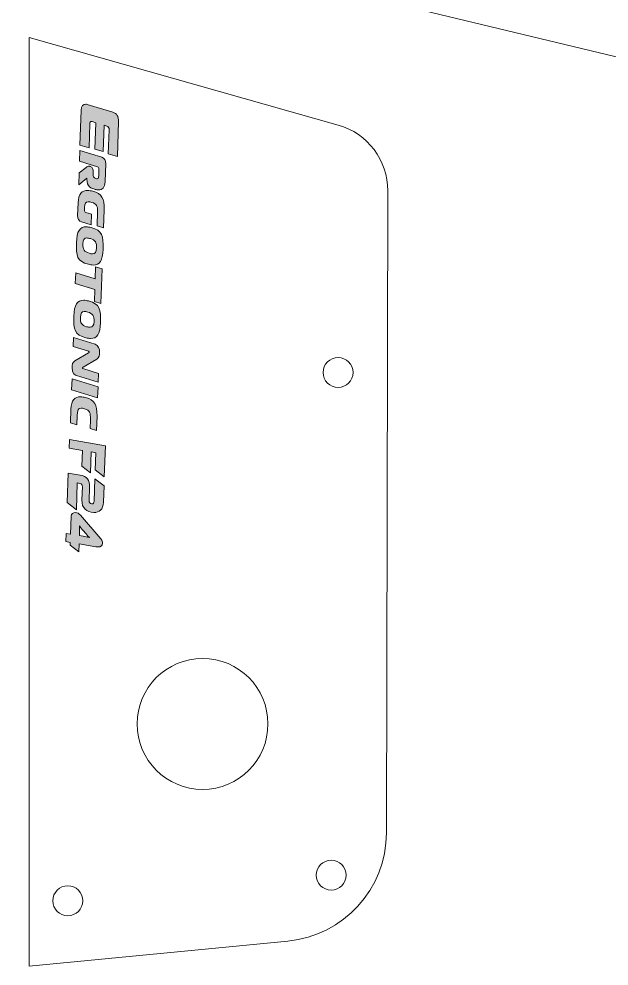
# Model space of a CAD drawing. Header units: millimetres. Extents: x -113 to 313, y -292 to -9.
# Drawn here: x -78.9 to -35.6, y -290 to -220.6 of the extents above; entities that cross this region are included whole.
import ezdxf

# ---------------------------------------------------------------- set-up
doc = ezdxf.new("R2010")
doc.units = ezdxf.units.MM
doc.header["$MEASUREMENT"] = 0
for name, color, linetype, lineweight in [('カット1(R255G0B0)', 7, 'Continuous', 0), ('カット2(R0G0B255)', 7, 'Continuous', 0), ('彫刻', 7, 'Continuous', 0)]:
    doc.layers.add(name, color=color, linetype=linetype, lineweight=lineweight)

msp = doc.modelspace()

# ---------------------------------------------------------------- hatches: boundary and pattern name
at = {"layer": '彫刻', "transparency": 33554687}
h = msp.add_hatch(color=7, dxfattribs=at)
h.dxf.hatch_style = 2
edge = h.paths.add_edge_path()
edge.add_spline(control_points=[(-72.332, -230.443), (-72.332, -230.443), (-72.272, -228.696), (-72.272, -228.696), (-72.266, -228.544), (-72.319, -228.456), (-72.437, -228.422), (-72.437, -228.422), (-72.641, -228.359), (-72.641, -228.359), (-72.641, -228.359), (-72.707, -230.288), (-72.707, -230.288), (-72.707, -230.288), (-73.311, -230.1), (-73.311, -230.1), (-73.311, -230.1), (-73.245, -228.172), (-73.245, -228.172), (-73.245, -228.172), (-73.504, -228.092), (-73.504, -228.092), (-73.527, -228.086), (-73.547, -228.08), (-73.567, -228.08), (-73.642, -228.077), (-73.68, -228.136), (-73.684, -228.258), (-73.684, -228.258), (-73.745, -230.025), (-73.745, -230.025), (-73.745, -230.025), (-74.412, -229.82), (-74.412, -229.82), (-74.412, -229.82), (-74.323, -227.245), (-74.323, -227.245), (-74.313, -226.947), (-74.165, -226.8), (-73.979, -226.807), (-73.943, -226.808), (-73.908, -226.814), (-73.872, -226.825), (-73.872, -226.825), (-71.989, -227.406), (-71.989, -227.406), (-71.715, -227.491), (-71.563, -227.689), (-71.577, -228.093), (-71.577, -228.093), (-71.665, -230.648), (-71.665, -230.648), (-71.665, -230.648), (-72.332, -230.443), (-72.332, -230.443)], knot_values=[0, 0, 0, 0, 1, 1, 1, 2, 2, 2, 3, 3, 3, 4, 4, 4, 5, 5, 5, 6, 6, 6, 7, 7, 7, 8, 8, 8, 9, 9, 9, 10, 10, 10, 11, 11, 11, 12, 12, 12, 13, 13, 13, 14, 14, 14, 15, 15, 15, 16, 16, 16, 17, 17, 17, 18, 18, 18, 18], degree=3, periodic=0)
h = msp.add_hatch(color=7, dxfattribs=at)
h.dxf.hatch_style = 2
edge = h.paths.add_edge_path()
edge.add_spline(control_points=[(-72.807, -230.704), (-72.616, -230.763), (-72.512, -230.935), (-72.52, -231.181), (-72.52, -231.181), (-72.565, -232.496), (-72.565, -232.496), (-72.581, -232.941), (-72.774, -233.11), (-73.057, -233.1), (-73.132, -233.098), (-73.211, -233.088), (-73.296, -233.064), (-73.569, -232.988), (-73.92, -232.874), (-73.901, -232.313), (-73.901, -232.313), (-73.898, -232.243), (-73.898, -232.243), (-73.898, -232.243), (-73.909, -232.239), (-73.909, -232.239), (-73.909, -232.239), (-74.502, -232.727), (-74.502, -232.727), (-74.502, -232.727), (-74.471, -231.844), (-74.471, -231.844), (-74.471, -231.844), (-73.956, -231.454), (-73.956, -231.454), (-73.866, -231.387), (-73.834, -231.353), (-73.746, -231.356), (-73.727, -231.356), (-73.711, -231.361), (-73.692, -231.365), (-73.692, -231.365), (-73.651, -231.377), (-73.651, -231.377), (-73.487, -231.428), (-73.44, -231.588), (-73.448, -231.798), (-73.448, -231.798), (-73.452, -231.917), (-73.452, -231.917), (-73.459, -232.128), (-73.41, -232.214), (-73.246, -232.265), (-73.214, -232.277), (-73.183, -232.281), (-73.159, -232.282), (-73.065, -232.285), (-73.035, -232.216), (-73.029, -232.048), (-73.029, -232.048), (-73.014, -231.595), (-73.014, -231.595), (-73.01, -231.49), (-73.047, -231.429), (-73.128, -231.405), (-73.128, -231.405), (-74.442, -230.998), (-74.442, -230.998), (-74.442, -230.998), (-74.415, -230.206), (-74.415, -230.206), (-74.415, -230.206), (-72.807, -230.704), (-72.807, -230.704)], knot_values=[0, 0, 0, 0, 1, 1, 1, 2, 2, 2, 3, 3, 3, 4, 4, 4, 5, 5, 5, 6, 6, 6, 7, 7, 7, 8, 8, 8, 9, 9, 9, 10, 10, 10, 11, 11, 11, 12, 12, 12, 13, 13, 13, 14, 14, 14, 15, 15, 15, 16, 16, 16, 17, 17, 17, 18, 18, 18, 19, 19, 19, 20, 20, 20, 21, 21, 21, 22, 22, 22, 23, 23, 23, 23], degree=3, periodic=0)
h = msp.add_hatch(color=7, dxfattribs=at)
h.dxf.hatch_style = 2
edge = h.paths.add_edge_path()
edge.add_spline(control_points=[(-73.12, -234.686), (-73.107, -234.3), (-73.173, -234.129), (-73.554, -234.014), (-73.644, -233.986), (-73.746, -233.969), (-73.806, -233.967), (-74.007, -233.96), (-74.07, -234.095), (-74.08, -234.389), (-74.08, -234.389), (-74.086, -234.557), (-74.086, -234.557), (-74.089, -234.663), (-74.053, -234.724), (-73.971, -234.751), (-73.971, -234.751), (-73.557, -234.878), (-73.557, -234.878), (-73.557, -234.878), (-73.584, -235.67), (-73.584, -235.67), (-73.584, -235.67), (-74.293, -235.453), (-74.293, -235.453), (-74.484, -235.394), (-74.588, -235.218), (-74.579, -234.972), (-74.579, -234.972), (-74.547, -234.046), (-74.547, -234.046), (-74.525, -233.401), (-74.27, -233.129), (-73.836, -233.144), (-73.726, -233.148), (-73.602, -233.166), (-73.471, -233.202), (-72.814, -233.383), (-72.607, -233.688), (-72.637, -234.565), (-72.637, -234.565), (-72.683, -235.891), (-72.683, -235.891), (-72.683, -235.891), (-73.157, -235.745), (-73.157, -235.745), (-73.157, -235.745), (-73.12, -234.686), (-73.12, -234.686)], knot_values=[0, 0, 0, 0, 1, 1, 1, 2, 2, 2, 3, 3, 3, 4, 4, 4, 5, 5, 5, 6, 6, 6, 7, 7, 7, 8, 8, 8, 9, 9, 9, 10, 10, 10, 11, 11, 11, 12, 12, 12, 13, 13, 13, 14, 14, 14, 15, 15, 15, 16, 16, 16, 16], degree=3, periodic=0)
h = msp.add_hatch(color=7, dxfattribs=at)
h.dxf.hatch_style = 2
edge = h.paths.add_edge_path()
edge.add_spline(control_points=[(-73.904, -236.629), (-74.096, -236.622), (-74.184, -236.777), (-74.194, -237.058), (-74.209, -237.479), (-74.093, -237.637), (-73.739, -237.748), (-73.651, -237.775), (-73.547, -237.789), (-73.484, -237.792), (-73.291, -237.798), (-73.201, -237.647), (-73.191, -237.366), (-73.176, -236.945), (-73.292, -236.783), (-73.646, -236.676), (-73.736, -236.649), (-73.84, -236.631), (-73.904, -236.629)], knot_values=[0, 0, 0, 0, 1, 1, 1, 2, 2, 2, 3, 3, 3, 4, 4, 4, 5, 5, 5, 6, 6, 6, 6], degree=3, periodic=0)
edge = h.paths.add_edge_path()
edge.add_spline(control_points=[(-73.446, -238.611), (-73.562, -238.607), (-73.644, -238.597), (-73.794, -238.561), (-74.622, -238.356), (-74.704, -237.95), (-74.67, -236.968), (-74.642, -236.143), (-74.434, -235.792), (-73.942, -235.809), (-73.826, -235.813), (-73.741, -235.827), (-73.591, -235.863), (-72.763, -236.068), (-72.681, -236.474), (-72.715, -237.457), (-72.743, -238.281), (-72.951, -238.628), (-73.446, -238.611)], knot_values=[0, 0, 0, 0, 1, 1, 1, 2, 2, 2, 3, 3, 3, 4, 4, 4, 5, 5, 5, 6, 6, 6, 6], degree=3, periodic=0)
h = msp.add_hatch(color=7, dxfattribs=at)
h.dxf.hatch_style = 2
edge = h.paths.add_edge_path()
edge.add_spline(control_points=[(-74.725, -239.182), (-74.725, -239.182), (-73.291, -239.625), (-73.291, -239.625), (-73.291, -239.625), (-73.261, -238.748), (-73.261, -238.748), (-73.261, -238.748), (-72.786, -238.894), (-72.786, -238.894), (-72.786, -238.894), (-72.874, -241.44), (-72.874, -241.44), (-72.874, -241.44), (-73.349, -241.294), (-73.349, -241.294), (-73.349, -241.294), (-73.318, -240.417), (-73.318, -240.417), (-73.318, -240.417), (-74.752, -239.974), (-74.752, -239.974), (-74.752, -239.974), (-74.725, -239.182), (-74.725, -239.182)], knot_values=[0, 0, 0, 0, 1, 1, 1, 2, 2, 2, 3, 3, 3, 4, 4, 4, 5, 5, 5, 6, 6, 6, 7, 7, 7, 8, 8, 8, 8], degree=3, periodic=0)
h = msp.add_hatch(color=7, dxfattribs=at)
h.dxf.hatch_style = 2
edge = h.paths.add_edge_path()
edge.add_spline(control_points=[(-74.09, -242.017), (-74.282, -242.01), (-74.37, -242.165), (-74.38, -242.446), (-74.395, -242.866), (-74.279, -243.025), (-73.925, -243.136), (-73.837, -243.163), (-73.733, -243.177), (-73.67, -243.179), (-73.477, -243.186), (-73.387, -243.035), (-73.377, -242.754), (-73.362, -242.333), (-73.478, -242.171), (-73.833, -242.064), (-73.923, -242.036), (-74.027, -242.019), (-74.09, -242.017)], knot_values=[0, 0, 0, 0, 1, 1, 1, 2, 2, 2, 3, 3, 3, 4, 4, 4, 5, 5, 5, 6, 6, 6, 6], degree=3, periodic=0)
edge = h.paths.add_edge_path()
edge.add_spline(control_points=[(-73.632, -243.999), (-73.748, -243.995), (-73.83, -243.985), (-73.98, -243.948), (-74.808, -243.744), (-74.89, -243.337), (-74.856, -242.355), (-74.828, -241.531), (-74.62, -241.18), (-74.128, -241.197), (-74.012, -241.201), (-73.927, -241.215), (-73.777, -241.251), (-72.949, -241.455), (-72.867, -241.862), (-72.901, -242.844), (-72.929, -243.669), (-73.137, -244.016), (-73.632, -243.999)], knot_values=[0, 0, 0, 0, 1, 1, 1, 2, 2, 2, 3, 3, 3, 4, 4, 4, 5, 5, 5, 6, 6, 6, 6], degree=3, periodic=0)
h = msp.add_hatch(color=7, dxfattribs=at)
h.dxf.hatch_style = 2
edge = h.paths.add_edge_path()
edge.add_spline(control_points=[(-74.663, -246.717), (-74.733, -246.693), (-75.004, -246.617), (-74.986, -246.116), (-74.98, -245.93), (-74.957, -245.741), (-74.78, -245.638), (-74.78, -245.638), (-73.776, -245.051), (-73.776, -245.051), (-73.756, -245.041), (-73.728, -245.025), (-73.727, -245), (-73.727, -244.99), (-73.726, -244.951), (-73.78, -244.935), (-73.78, -244.935), (-74.911, -244.584), (-74.911, -244.584), (-74.911, -244.584), (-74.889, -243.938), (-74.889, -243.938), (-74.889, -243.938), (-73.297, -244.429), (-73.297, -244.429), (-73.046, -244.507), (-72.967, -244.767), (-72.977, -245.051), (-72.981, -245.18), (-72.998, -245.412), (-73.172, -245.514), (-73.172, -245.514), (-74.184, -246.105), (-74.184, -246.105), (-74.204, -246.118), (-74.232, -246.131), (-74.233, -246.159), (-74.234, -246.198), (-74.204, -246.206), (-74.188, -246.21), (-74.188, -246.21), (-73.051, -246.562), (-73.051, -246.562), (-73.051, -246.562), (-73.074, -247.207), (-73.074, -247.207), (-73.074, -247.207), (-74.663, -246.717), (-74.663, -246.717)], knot_values=[0, 0, 0, 0, 1, 1, 1, 2, 2, 2, 3, 3, 3, 4, 4, 4, 5, 5, 5, 6, 6, 6, 7, 7, 7, 8, 8, 8, 9, 9, 9, 10, 10, 10, 11, 11, 11, 12, 12, 12, 13, 13, 13, 14, 14, 14, 15, 15, 15, 16, 16, 16, 16], degree=3, periodic=0)
h = msp.add_hatch(color=7, dxfattribs=at)
h.dxf.hatch_style = 2
edge = h.paths.add_edge_path()
edge.add_spline(control_points=[(-74.994, -246.969), (-74.994, -246.969), (-73.086, -247.558), (-73.086, -247.558), (-73.086, -247.558), (-73.113, -248.351), (-73.113, -248.351), (-73.113, -248.351), (-75.021, -247.762), (-75.021, -247.762), (-75.021, -247.762), (-74.994, -246.969), (-74.994, -246.969)], knot_values=[0, 0, 0, 0, 1, 1, 1, 2, 2, 2, 3, 3, 3, 4, 4, 4, 4], degree=3, periodic=0)
h = msp.add_hatch(color=7, dxfattribs=at)
h.dxf.hatch_style = 2
edge = h.paths.add_edge_path()
edge.add_spline(control_points=[(-75.07, -249.186), (-75.048, -248.54), (-74.793, -248.268), (-74.359, -248.283), (-74.249, -248.287), (-74.125, -248.305), (-73.994, -248.341), (-73.337, -248.522), (-73.13, -248.828), (-73.16, -249.705), (-73.16, -249.705), (-73.196, -250.743), (-73.196, -250.743), (-73.196, -250.743), (-73.67, -250.597), (-73.67, -250.597), (-73.67, -250.597), (-73.648, -249.965), (-73.648, -249.965), (-73.63, -249.439), (-73.669, -249.28), (-74.077, -249.153), (-74.17, -249.125), (-74.271, -249.108), (-74.332, -249.106), (-74.544, -249.098), (-74.594, -249.262), (-74.608, -249.669), (-74.608, -249.669), (-74.631, -250.335), (-74.631, -250.335), (-74.631, -250.335), (-75.105, -250.189), (-75.105, -250.189), (-75.105, -250.189), (-75.07, -249.186), (-75.07, -249.186)], knot_values=[0, 0, 0, 0, 1, 1, 1, 2, 2, 2, 3, 3, 3, 4, 4, 4, 5, 5, 5, 6, 6, 6, 7, 7, 7, 8, 8, 8, 9, 9, 9, 10, 10, 10, 11, 11, 11, 12, 12, 12, 12], degree=3, periodic=0)
h = msp.add_hatch(color=7, dxfattribs=at)
h.dxf.hatch_style = 2
edge = h.paths.add_edge_path()
edge.add_spline(control_points=[(-72.622, -254.156), (-72.622, -254.156), (-73.294, -253.632), (-73.294, -253.632), (-73.294, -253.632), (-73.251, -252.384), (-73.251, -252.384), (-73.251, -252.384), (-73.594, -252.326), (-73.594, -252.326), (-73.594, -252.326), (-73.647, -253.864), (-73.647, -253.864), (-73.647, -253.864), (-74.276, -253.372), (-74.276, -253.372), (-74.276, -253.372), (-74.236, -252.216), (-74.236, -252.216), (-74.236, -252.216), (-75.202, -252.051), (-75.202, -252.051), (-75.202, -252.051), (-75.18, -251.416), (-75.18, -251.416), (-75.18, -251.416), (-72.543, -251.871), (-72.543, -251.871), (-72.543, -251.871), (-72.622, -254.156), (-72.622, -254.156)], knot_values=[0, 0, 0, 0, 1, 1, 1, 2, 2, 2, 3, 3, 3, 4, 4, 4, 5, 5, 5, 6, 6, 6, 7, 7, 7, 8, 8, 8, 9, 9, 9, 10, 10, 10, 10], degree=3, periodic=0)
h = msp.add_hatch(color=7, dxfattribs=at)
h.dxf.hatch_style = 2
edge = h.paths.add_edge_path()
edge.add_spline(control_points=[(-72.645, -254.815), (-72.645, -254.815), (-72.686, -256.011), (-72.686, -256.011), (-72.705, -256.557), (-72.982, -256.777), (-73.398, -256.762), (-73.921, -256.744), (-74.287, -256.451), (-74.266, -255.85), (-74.266, -255.85), (-74.233, -254.879), (-74.233, -254.879), (-74.228, -254.733), (-74.28, -254.652), (-74.415, -254.632), (-74.415, -254.632), (-74.608, -254.598), (-74.608, -254.598), (-74.608, -254.598), (-74.676, -256.569), (-74.676, -256.569), (-74.676, -256.569), (-75.34, -256.045), (-75.34, -256.045), (-75.34, -256.045), (-75.265, -253.872), (-75.265, -253.872), (-75.265, -253.872), (-74.401, -254.021), (-74.401, -254.021), (-73.921, -254.105), (-73.689, -254.409), (-73.707, -254.91), (-73.707, -254.91), (-73.74, -255.88), (-73.74, -255.88), (-73.746, -256.051), (-73.689, -256.126), (-73.531, -256.132), (-73.42, -256.136), (-73.378, -256.073), (-73.373, -255.942), (-73.373, -255.942), (-73.316, -254.291), (-73.316, -254.291), (-73.316, -254.291), (-72.645, -254.815), (-72.645, -254.815)], knot_values=[0, 0, 0, 0, 1, 1, 1, 2, 2, 2, 3, 3, 3, 4, 4, 4, 5, 5, 5, 6, 6, 6, 7, 7, 7, 8, 8, 8, 9, 9, 9, 10, 10, 10, 11, 11, 11, 12, 12, 12, 13, 13, 13, 14, 14, 14, 15, 15, 15, 16, 16, 16, 16], degree=3, periodic=0)
h = msp.add_hatch(color=7, dxfattribs=at)
h.dxf.hatch_style = 2
edge = h.paths.add_edge_path()
edge.add_spline(control_points=[(-74.062, -258.536), (-73.904, -258.563), (-73.81, -258.581), (-73.719, -258.603), (-73.784, -258.543), (-73.861, -258.457), (-73.964, -258.338), (-73.964, -258.338), (-74.189, -258.073), (-74.189, -258.073), (-74.303, -257.941), (-74.387, -257.84), (-74.447, -257.756), (-74.438, -257.839), (-74.438, -257.952), (-74.443, -258.101), (-74.443, -258.101), (-74.456, -258.467), (-74.456, -258.467), (-74.456, -258.467), (-74.062, -258.536), (-74.062, -258.536)], knot_values=[0, 0, 0, 0, 1, 1, 1, 2, 2, 2, 3, 3, 3, 4, 4, 4, 5, 5, 5, 6, 6, 6, 7, 7, 7, 7], degree=3, periodic=0)
edge = h.paths.add_edge_path()
edge.add_spline(control_points=[(-75.056, -257.026), (-75.05, -256.858), (-74.905, -256.772), (-74.739, -256.778), (-74.62, -256.782), (-74.487, -256.838), (-74.372, -256.967), (-74.372, -256.967), (-72.878, -258.705), (-72.878, -258.705), (-72.775, -258.825), (-72.744, -258.945), (-72.746, -259.018), (-72.752, -259.177), (-72.863, -259.301), (-73.12, -259.292), (-73.164, -259.291), (-73.208, -259.286), (-73.251, -259.279), (-73.251, -259.279), (-74.477, -259.068), (-74.477, -259.068), (-74.477, -259.068), (-74.497, -259.654), (-74.497, -259.654), (-74.497, -259.654), (-75.13, -259.174), (-75.13, -259.174), (-75.13, -259.174), (-75.123, -258.961), (-75.123, -258.961), (-75.123, -258.961), (-75.438, -258.907), (-75.438, -258.907), (-75.438, -258.907), (-75.418, -258.303), (-75.418, -258.303), (-75.418, -258.303), (-75.102, -258.356), (-75.102, -258.356), (-75.102, -258.356), (-75.056, -257.026), (-75.056, -257.026)], knot_values=[0, 0, 0, 0, 1, 1, 1, 2, 2, 2, 3, 3, 3, 4, 4, 4, 5, 5, 5, 6, 6, 6, 7, 7, 7, 8, 8, 8, 9, 9, 9, 10, 10, 10, 11, 11, 11, 12, 12, 12, 13, 13, 13, 14, 14, 14, 14], degree=3, periodic=0)

# ---------------------------------------------------------------- linework, layer by layer
at = {"layer": 'カット1(R255G0B0)', "color": 1, "lineweight": 0}
for centre, radius in [((-55.469, -246.496), 1.1), ((-65.413, -272.28), 4.8), ((-55.974, -283.376), 1.1), ((-75.303, -285.254), 1.1)]:
    msp.add_circle(centre, radius, dxfattribs=at)
at = {"layer": 'カット2(R0G0B255)', "color": 5, "lineweight": 0}
for points, knots in [([(-110.142, -197.875), (-110.142, -197.875), (-103.709, -151.222), (-103.709, -151.222), (-103.403, -149.001), (-101.656, -147.256), (-99.434, -146.952), (-99.434, -146.952), (3.703, -132.832), (3.703, -132.832), (3.856, -132.811), (4.012, -132.826), (4.159, -132.876), (4.159, -132.876), (12.194, -135.594), (12.194, -135.594), (12.297, -135.628), (12.405, -135.646), (12.514, -135.646), (12.514, -135.646), (42.711, -135.646), (42.711, -135.646), (43.07, -135.646), (43.402, -135.839), (43.58, -136.151), (43.58, -136.151), (56.857, -159.423), (56.857, -159.423), (56.943, -159.574), (56.988, -159.745), (56.988, -159.919), (56.988, -159.919), (56.988, -160.628), (56.988, -160.628), (56.988, -160.628), (56.988, -160.628), (56.988, -160.628), (56.988, -160.628), (56.988, -201.573), (56.988, -201.573), (56.988, -201.663), (56.976, -201.752), (56.953, -201.838), (56.953, -201.838), (45.55, -243.313), (45.55, -243.313), (45.474, -243.587), (45.286, -243.815), (45.032, -243.942), (45.032, -243.942), (43.116, -244.898), (43.116, -244.898), (42.896, -245.008), (42.644, -245.033), (42.407, -244.969), (42.407, -244.969), (6.27, -235.156), (6.27, -235.156), (6.05, -235.097), (5.857, -234.964), (5.723, -234.779), (5.723, -234.779), (4.47, -233.054), (4.47, -233.054), (4.33, -232.862), (4.126, -232.725), (3.894, -232.67), (3.894, -232.67), (-104.084, -206.747), (-104.084, -206.747), (-108.084, -205.786), (-110.704, -201.95), (-110.142, -197.875)], [0, 0, 0, 0, 1, 1, 1, 2, 2, 2, 3, 3, 3, 4, 4, 4, 5, 5, 5, 6, 6, 6, 7, 7, 7, 8, 8, 8, 9, 9, 9, 10, 10, 10, 11, 11, 11, 12, 12, 12, 13, 13, 13, 14, 14, 14, 15, 15, 15, 16, 16, 16, 17, 17, 17, 18, 18, 18, 19, 19, 19, 20, 20, 20, 21, 21, 21, 22, 22, 22, 23, 23, 23, 24, 24, 24, 24]), ([(-78.138, -221.93), (-78.138, -221.93), (-55.456, -228.347), (-55.456, -228.347), (-53.299, -228.957), (-51.812, -230.928), (-51.817, -233.169), (-51.817, -233.169), (-51.924, -280.272), (-51.924, -280.272), (-51.934, -284.386), (-55.062, -287.823), (-59.158, -288.217), (-59.158, -288.217), (-78.138, -290.045), (-78.138, -290.045), (-78.138, -290.045), (-78.138, -221.93), (-78.138, -221.93)], [0, 0, 0, 0, 1, 1, 1, 2, 2, 2, 3, 3, 3, 4, 4, 4, 5, 5, 5, 6, 6, 6, 6])]:
    msp.add_open_spline(points, degree=3, knots=knots, dxfattribs=at)
at = {"layer": '彫刻'}
for points, knots in [([(-72.332, -230.443), (-72.332, -230.443), (-72.272, -228.696), (-72.272, -228.696), (-72.266, -228.544), (-72.319, -228.456), (-72.437, -228.422), (-72.437, -228.422), (-72.641, -228.359), (-72.641, -228.359), (-72.641, -228.359), (-72.707, -230.288), (-72.707, -230.288), (-72.707, -230.288), (-73.311, -230.1), (-73.311, -230.1), (-73.311, -230.1), (-73.245, -228.172), (-73.245, -228.172), (-73.245, -228.172), (-73.504, -228.092), (-73.504, -228.092), (-73.527, -228.086), (-73.547, -228.08), (-73.567, -228.08), (-73.642, -228.077), (-73.68, -228.136), (-73.684, -228.258), (-73.684, -228.258), (-73.745, -230.025), (-73.745, -230.025), (-73.745, -230.025), (-74.412, -229.82), (-74.412, -229.82), (-74.412, -229.82), (-74.323, -227.245), (-74.323, -227.245), (-74.313, -226.947), (-74.165, -226.8), (-73.979, -226.807), (-73.943, -226.808), (-73.908, -226.814), (-73.872, -226.825), (-73.872, -226.825), (-71.989, -227.406), (-71.989, -227.406), (-71.715, -227.491), (-71.563, -227.689), (-71.577, -228.093), (-71.577, -228.093), (-71.665, -230.648), (-71.665, -230.648), (-71.665, -230.648), (-72.332, -230.443), (-72.332, -230.443)], [0, 0, 0, 0, 1, 1, 1, 2, 2, 2, 3, 3, 3, 4, 4, 4, 5, 5, 5, 6, 6, 6, 7, 7, 7, 8, 8, 8, 9, 9, 9, 10, 10, 10, 11, 11, 11, 12, 12, 12, 13, 13, 13, 14, 14, 14, 15, 15, 15, 16, 16, 16, 17, 17, 17, 18, 18, 18, 18]), ([(-72.807, -230.704), (-72.616, -230.763), (-72.512, -230.935), (-72.52, -231.181), (-72.52, -231.181), (-72.565, -232.496), (-72.565, -232.496), (-72.581, -232.941), (-72.774, -233.11), (-73.057, -233.1), (-73.132, -233.098), (-73.211, -233.088), (-73.296, -233.064), (-73.569, -232.988), (-73.92, -232.874), (-73.901, -232.313), (-73.901, -232.313), (-73.898, -232.243), (-73.898, -232.243), (-73.898, -232.243), (-73.909, -232.239), (-73.909, -232.239), (-73.909, -232.239), (-74.502, -232.727), (-74.502, -232.727), (-74.502, -232.727), (-74.471, -231.844), (-74.471, -231.844), (-74.471, -231.844), (-73.956, -231.454), (-73.956, -231.454), (-73.866, -231.387), (-73.834, -231.353), (-73.746, -231.356), (-73.727, -231.356), (-73.711, -231.361), (-73.692, -231.365), (-73.692, -231.365), (-73.651, -231.377), (-73.651, -231.377), (-73.487, -231.428), (-73.44, -231.588), (-73.448, -231.798), (-73.448, -231.798), (-73.452, -231.917), (-73.452, -231.917), (-73.459, -232.128), (-73.41, -232.214), (-73.246, -232.265), (-73.214, -232.277), (-73.183, -232.281), (-73.159, -232.282), (-73.065, -232.285), (-73.035, -232.216), (-73.029, -232.048), (-73.029, -232.048), (-73.014, -231.595), (-73.014, -231.595), (-73.01, -231.49), (-73.047, -231.429), (-73.128, -231.405), (-73.128, -231.405), (-74.442, -230.998), (-74.442, -230.998), (-74.442, -230.998), (-74.415, -230.206), (-74.415, -230.206), (-74.415, -230.206), (-72.807, -230.704), (-72.807, -230.704)], [0, 0, 0, 0, 1, 1, 1, 2, 2, 2, 3, 3, 3, 4, 4, 4, 5, 5, 5, 6, 6, 6, 7, 7, 7, 8, 8, 8, 9, 9, 9, 10, 10, 10, 11, 11, 11, 12, 12, 12, 13, 13, 13, 14, 14, 14, 15, 15, 15, 16, 16, 16, 17, 17, 17, 18, 18, 18, 19, 19, 19, 20, 20, 20, 21, 21, 21, 22, 22, 22, 23, 23, 23, 23]), ([(-73.12, -234.686), (-73.107, -234.3), (-73.173, -234.129), (-73.554, -234.014), (-73.644, -233.986), (-73.746, -233.969), (-73.806, -233.967), (-74.007, -233.96), (-74.07, -234.095), (-74.08, -234.389), (-74.08, -234.389), (-74.086, -234.557), (-74.086, -234.557), (-74.089, -234.663), (-74.053, -234.724), (-73.971, -234.751), (-73.971, -234.751), (-73.557, -234.878), (-73.557, -234.878), (-73.557, -234.878), (-73.584, -235.67), (-73.584, -235.67), (-73.584, -235.67), (-74.293, -235.453), (-74.293, -235.453), (-74.484, -235.394), (-74.588, -235.218), (-74.579, -234.972), (-74.579, -234.972), (-74.547, -234.046), (-74.547, -234.046), (-74.525, -233.401), (-74.27, -233.129), (-73.836, -233.144), (-73.726, -233.148), (-73.602, -233.166), (-73.471, -233.202), (-72.814, -233.383), (-72.607, -233.688), (-72.637, -234.565), (-72.637, -234.565), (-72.683, -235.891), (-72.683, -235.891), (-72.683, -235.891), (-73.157, -235.745), (-73.157, -235.745), (-73.157, -235.745), (-73.12, -234.686), (-73.12, -234.686)], [0, 0, 0, 0, 1, 1, 1, 2, 2, 2, 3, 3, 3, 4, 4, 4, 5, 5, 5, 6, 6, 6, 7, 7, 7, 8, 8, 8, 9, 9, 9, 10, 10, 10, 11, 11, 11, 12, 12, 12, 13, 13, 13, 14, 14, 14, 15, 15, 15, 16, 16, 16, 16]), ([(-73.446, -238.611), (-73.562, -238.607), (-73.644, -238.597), (-73.794, -238.561), (-74.622, -238.356), (-74.704, -237.95), (-74.67, -236.968), (-74.642, -236.143), (-74.434, -235.792), (-73.942, -235.809), (-73.826, -235.813), (-73.741, -235.827), (-73.591, -235.863), (-72.763, -236.068), (-72.681, -236.474), (-72.715, -237.457), (-72.743, -238.281), (-72.951, -238.628), (-73.446, -238.611)], [0, 0, 0, 0, 1, 1, 1, 2, 2, 2, 3, 3, 3, 4, 4, 4, 5, 5, 5, 6, 6, 6, 6]), ([(-73.904, -236.629), (-74.096, -236.622), (-74.184, -236.777), (-74.194, -237.058), (-74.209, -237.479), (-74.093, -237.637), (-73.739, -237.748), (-73.651, -237.775), (-73.547, -237.789), (-73.484, -237.792), (-73.291, -237.798), (-73.201, -237.647), (-73.191, -237.366), (-73.176, -236.945), (-73.292, -236.783), (-73.646, -236.676), (-73.736, -236.649), (-73.84, -236.631), (-73.904, -236.629)], [0, 0, 0, 0, 1, 1, 1, 2, 2, 2, 3, 3, 3, 4, 4, 4, 5, 5, 5, 6, 6, 6, 6]), ([(-74.725, -239.182), (-74.725, -239.182), (-73.291, -239.625), (-73.291, -239.625), (-73.291, -239.625), (-73.261, -238.748), (-73.261, -238.748), (-73.261, -238.748), (-72.786, -238.894), (-72.786, -238.894), (-72.786, -238.894), (-72.874, -241.44), (-72.874, -241.44), (-72.874, -241.44), (-73.349, -241.294), (-73.349, -241.294), (-73.349, -241.294), (-73.318, -240.417), (-73.318, -240.417), (-73.318, -240.417), (-74.752, -239.974), (-74.752, -239.974), (-74.752, -239.974), (-74.725, -239.182), (-74.725, -239.182)], [0, 0, 0, 0, 1, 1, 1, 2, 2, 2, 3, 3, 3, 4, 4, 4, 5, 5, 5, 6, 6, 6, 7, 7, 7, 8, 8, 8, 8]), ([(-73.632, -243.999), (-73.748, -243.995), (-73.83, -243.985), (-73.98, -243.948), (-74.808, -243.744), (-74.89, -243.337), (-74.856, -242.355), (-74.828, -241.531), (-74.62, -241.18), (-74.128, -241.197), (-74.012, -241.201), (-73.927, -241.215), (-73.777, -241.251), (-72.949, -241.455), (-72.867, -241.862), (-72.901, -242.844), (-72.929, -243.669), (-73.137, -244.016), (-73.632, -243.999)], [0, 0, 0, 0, 1, 1, 1, 2, 2, 2, 3, 3, 3, 4, 4, 4, 5, 5, 5, 6, 6, 6, 6]), ([(-74.09, -242.017), (-74.282, -242.01), (-74.37, -242.165), (-74.38, -242.446), (-74.395, -242.866), (-74.279, -243.025), (-73.925, -243.136), (-73.837, -243.163), (-73.733, -243.177), (-73.67, -243.179), (-73.477, -243.186), (-73.387, -243.035), (-73.377, -242.754), (-73.362, -242.333), (-73.478, -242.171), (-73.833, -242.064), (-73.923, -242.036), (-74.027, -242.019), (-74.09, -242.017)], [0, 0, 0, 0, 1, 1, 1, 2, 2, 2, 3, 3, 3, 4, 4, 4, 5, 5, 5, 6, 6, 6, 6]), ([(-74.663, -246.717), (-74.733, -246.693), (-75.004, -246.617), (-74.986, -246.116), (-74.98, -245.93), (-74.957, -245.741), (-74.78, -245.638), (-74.78, -245.638), (-73.776, -245.051), (-73.776, -245.051), (-73.756, -245.041), (-73.728, -245.025), (-73.727, -245), (-73.727, -244.99), (-73.726, -244.951), (-73.78, -244.935), (-73.78, -244.935), (-74.911, -244.584), (-74.911, -244.584), (-74.911, -244.584), (-74.889, -243.938), (-74.889, -243.938), (-74.889, -243.938), (-73.297, -244.429), (-73.297, -244.429), (-73.046, -244.507), (-72.967, -244.767), (-72.977, -245.051), (-72.981, -245.18), (-72.998, -245.412), (-73.172, -245.514), (-73.172, -245.514), (-74.184, -246.105), (-74.184, -246.105), (-74.204, -246.118), (-74.232, -246.131), (-74.233, -246.159), (-74.234, -246.198), (-74.204, -246.206), (-74.188, -246.21), (-74.188, -246.21), (-73.051, -246.562), (-73.051, -246.562), (-73.051, -246.562), (-73.074, -247.207), (-73.074, -247.207), (-73.074, -247.207), (-74.663, -246.717), (-74.663, -246.717)], [0, 0, 0, 0, 1, 1, 1, 2, 2, 2, 3, 3, 3, 4, 4, 4, 5, 5, 5, 6, 6, 6, 7, 7, 7, 8, 8, 8, 9, 9, 9, 10, 10, 10, 11, 11, 11, 12, 12, 12, 13, 13, 13, 14, 14, 14, 15, 15, 15, 16, 16, 16, 16]), ([(-74.994, -246.969), (-74.994, -246.969), (-73.086, -247.558), (-73.086, -247.558), (-73.086, -247.558), (-73.113, -248.351), (-73.113, -248.351), (-73.113, -248.351), (-75.021, -247.762), (-75.021, -247.762), (-75.021, -247.762), (-74.994, -246.969), (-74.994, -246.969)], [0, 0, 0, 0, 1, 1, 1, 2, 2, 2, 3, 3, 3, 4, 4, 4, 4]), ([(-75.07, -249.186), (-75.048, -248.54), (-74.793, -248.268), (-74.359, -248.283), (-74.249, -248.287), (-74.125, -248.305), (-73.994, -248.341), (-73.337, -248.522), (-73.13, -248.828), (-73.16, -249.705), (-73.16, -249.705), (-73.196, -250.743), (-73.196, -250.743), (-73.196, -250.743), (-73.67, -250.597), (-73.67, -250.597), (-73.67, -250.597), (-73.648, -249.965), (-73.648, -249.965), (-73.63, -249.439), (-73.669, -249.28), (-74.077, -249.153), (-74.17, -249.125), (-74.271, -249.108), (-74.332, -249.106), (-74.544, -249.098), (-74.594, -249.262), (-74.608, -249.669), (-74.608, -249.669), (-74.631, -250.335), (-74.631, -250.335), (-74.631, -250.335), (-75.105, -250.189), (-75.105, -250.189), (-75.105, -250.189), (-75.07, -249.186), (-75.07, -249.186)], [0, 0, 0, 0, 1, 1, 1, 2, 2, 2, 3, 3, 3, 4, 4, 4, 5, 5, 5, 6, 6, 6, 7, 7, 7, 8, 8, 8, 9, 9, 9, 10, 10, 10, 11, 11, 11, 12, 12, 12, 12]), ([(-72.622, -254.156), (-72.622, -254.156), (-73.294, -253.632), (-73.294, -253.632), (-73.294, -253.632), (-73.251, -252.384), (-73.251, -252.384), (-73.251, -252.384), (-73.594, -252.326), (-73.594, -252.326), (-73.594, -252.326), (-73.647, -253.864), (-73.647, -253.864), (-73.647, -253.864), (-74.276, -253.372), (-74.276, -253.372), (-74.276, -253.372), (-74.236, -252.216), (-74.236, -252.216), (-74.236, -252.216), (-75.202, -252.051), (-75.202, -252.051), (-75.202, -252.051), (-75.18, -251.416), (-75.18, -251.416), (-75.18, -251.416), (-72.543, -251.871), (-72.543, -251.871), (-72.543, -251.871), (-72.622, -254.156), (-72.622, -254.156)], [0, 0, 0, 0, 1, 1, 1, 2, 2, 2, 3, 3, 3, 4, 4, 4, 5, 5, 5, 6, 6, 6, 7, 7, 7, 8, 8, 8, 9, 9, 9, 10, 10, 10, 10]), ([(-72.645, -254.815), (-72.645, -254.815), (-72.686, -256.011), (-72.686, -256.011), (-72.705, -256.557), (-72.982, -256.777), (-73.398, -256.762), (-73.921, -256.744), (-74.287, -256.451), (-74.266, -255.85), (-74.266, -255.85), (-74.233, -254.879), (-74.233, -254.879), (-74.228, -254.733), (-74.28, -254.652), (-74.415, -254.632), (-74.415, -254.632), (-74.608, -254.598), (-74.608, -254.598), (-74.608, -254.598), (-74.676, -256.569), (-74.676, -256.569), (-74.676, -256.569), (-75.34, -256.045), (-75.34, -256.045), (-75.34, -256.045), (-75.265, -253.872), (-75.265, -253.872), (-75.265, -253.872), (-74.401, -254.021), (-74.401, -254.021), (-73.921, -254.105), (-73.689, -254.409), (-73.707, -254.91), (-73.707, -254.91), (-73.74, -255.88), (-73.74, -255.88), (-73.746, -256.051), (-73.689, -256.126), (-73.531, -256.132), (-73.42, -256.136), (-73.378, -256.073), (-73.373, -255.942), (-73.373, -255.942), (-73.316, -254.291), (-73.316, -254.291), (-73.316, -254.291), (-72.645, -254.815), (-72.645, -254.815)], [0, 0, 0, 0, 1, 1, 1, 2, 2, 2, 3, 3, 3, 4, 4, 4, 5, 5, 5, 6, 6, 6, 7, 7, 7, 8, 8, 8, 9, 9, 9, 10, 10, 10, 11, 11, 11, 12, 12, 12, 13, 13, 13, 14, 14, 14, 15, 15, 15, 16, 16, 16, 16]), ([(-75.056, -257.026), (-75.05, -256.858), (-74.905, -256.772), (-74.739, -256.778), (-74.62, -256.782), (-74.487, -256.838), (-74.372, -256.967), (-74.372, -256.967), (-72.878, -258.705), (-72.878, -258.705), (-72.775, -258.825), (-72.744, -258.945), (-72.746, -259.018), (-72.752, -259.177), (-72.863, -259.301), (-73.12, -259.292), (-73.164, -259.291), (-73.208, -259.286), (-73.251, -259.279), (-73.251, -259.279), (-74.477, -259.068), (-74.477, -259.068), (-74.477, -259.068), (-74.497, -259.654), (-74.497, -259.654), (-74.497, -259.654), (-75.13, -259.174), (-75.13, -259.174), (-75.13, -259.174), (-75.123, -258.961), (-75.123, -258.961), (-75.123, -258.961), (-75.438, -258.907), (-75.438, -258.907), (-75.438, -258.907), (-75.418, -258.303), (-75.418, -258.303), (-75.418, -258.303), (-75.102, -258.356), (-75.102, -258.356), (-75.102, -258.356), (-75.056, -257.026), (-75.056, -257.026)], [0, 0, 0, 0, 1, 1, 1, 2, 2, 2, 3, 3, 3, 4, 4, 4, 5, 5, 5, 6, 6, 6, 7, 7, 7, 8, 8, 8, 9, 9, 9, 10, 10, 10, 11, 11, 11, 12, 12, 12, 13, 13, 13, 14, 14, 14, 14]), ([(-74.062, -258.536), (-73.904, -258.563), (-73.81, -258.581), (-73.719, -258.603), (-73.784, -258.543), (-73.861, -258.457), (-73.964, -258.338), (-73.964, -258.338), (-74.189, -258.073), (-74.189, -258.073), (-74.303, -257.941), (-74.387, -257.84), (-74.447, -257.756), (-74.438, -257.839), (-74.438, -257.952), (-74.443, -258.101), (-74.443, -258.101), (-74.456, -258.467), (-74.456, -258.467), (-74.456, -258.467), (-74.062, -258.536), (-74.062, -258.536)], [0, 0, 0, 0, 1, 1, 1, 2, 2, 2, 3, 3, 3, 4, 4, 4, 5, 5, 5, 6, 6, 6, 7, 7, 7, 7])]:
    msp.add_open_spline(points, degree=3, knots=knots, dxfattribs=at)

doc.saveas('drawing.dxf')
